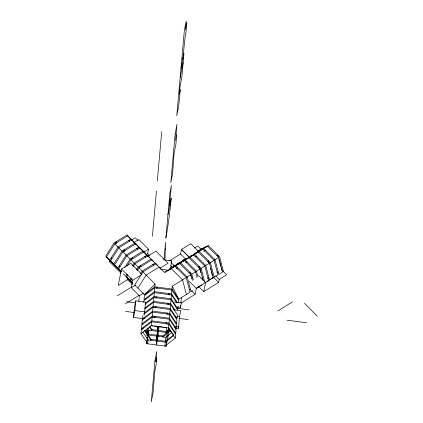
<?xml version="1.0" encoding="UTF-8"?>
<svg xmlns="http://www.w3.org/2000/svg" width="423" height="423" viewBox="0 0 423 423"><rect width="100%" height="100%" fill="white"/><g stroke="black" fill="none" stroke-linecap="round" stroke-linejoin="round"><path stroke-width="0.63" d="M148.806 328.063L148.113 335.846L146.887 335.688L147.579 327.904M157.768 326.471L156.346 344.957L157.911 337.126L159.085 326.202M142.667 318.593L133.525 317.403L134.387 307.674L135.751 300.864L145.549 302.144L144.682 311.873L143.936 315.584M133.525 317.403L134.884 310.593L135.751 300.864M138.829 301.43L139.336 295.73L131.289 287.719L132.78 280.253L142.054 274.506L130.786 263.291L121.512 269.039L118.229 285.467L127.503 279.719L127.883 277.821M142.778 331.912L148.119 339.944L147.775 343.836L141.007 333.662L141.356 329.771L151.735 321.84L168.883 324.076L175.645 334.249L175.302 338.141L164.917 346.072L165.7 337.316L171.928 332.557M142.154 329.871L141.441 328.798L141.79 324.906L152.169 316.975L169.316 319.212L176.079 329.385L175.735 333.276L174.879 333.927M142.435 324.774L141.874 323.933L142.223 320.042L152.603 312.111L169.75 314.347L176.513 324.515L176.169 328.412L175.127 329.205M143.022 320.142L142.308 319.069L142.599 315.828M143.783 302.53L143.957 300.584L154.337 292.647L171.484 294.889L176.825 302.916M143.069 328.465L143.154 327.492M143.936 318.736L144.021 317.763M145.671 299.273L145.755 298.3M152.402 236.272L156.425 191.085M157.33 180.949L161.723 131.632M168.803 327.545L167.936 337.274L166.144 346.231L146.548 343.677L146.897 339.738M147.014 338.479L147.135 337.115M148.436 336.375L148.986 330.215L166.133 332.452L169.702 329.723M141.007 333.662L151.392 325.731L152.169 316.975M141.874 323.933L152.259 316.002L153.036 307.241L170.183 309.483L176.946 319.651L176.603 323.542L175.746 324.198M143.783 313.411L153.126 306.268L153.903 297.512L171.051 299.754L177.813 309.922M145.168 303.286L153.993 296.539L154.77 287.783L171.918 290.019L178.68 300.193L178.453 302.789M154.86 286.81L172.002 289.046L178.77 299.22L190.08 292.208L186.257 277.546L174.99 266.331L164.79 272.655L155.939 263.846L142.958 271.894L134.657 284.975L144.476 294.746L154.86 286.81L155.109 283.992L138.934 267.891L151.915 259.838M144.946 330.183L151.032 339.341L150.948 340.314L144.502 330.617M150.112 326.916L151.899 329.612L151.815 330.585L149.308 326.815M154.998 317.34L155.088 316.367L153.575 317.525M155.865 307.611L155.955 306.638L154.443 307.796M156.732 297.882L156.822 296.909L155.31 298.067M157.599 288.153L157.689 287.18L156.177 288.338M158.022 326.117L156.346 344.957L158.213 326.53M163.918 259.949L165.567 242.347L164.981 260.039M169.745 205.715L170.088 201.824L169.491 204.811L171.389 185.374L169.898 192.84L165.874 238.027C168.322 224.862 169.983 211.585 171.236 198.25L167.952 214.678M182.789 59.262L185.121 36.817L186.03 32.211L186.897 22.482L185.401 29.985L186.183 21.15L184.396 30.112L176.766 115.728L178.559 106.77L179.204 101.383L180.246 89.708L179.347 94.186L180.039 86.403L181.842 77.346L183.984 53.287L181.002 68.225M170.517 330.199L162.955 335.973L162.871 336.946L170.432 331.172M170.728 269.229L171.479 260.801L164.727 259.918M166.054 323.706L166.144 322.733L167.217 324.351M166.921 313.977L167.011 313.004L168.084 314.617M167.788 304.248L167.878 303.275L168.951 304.888M168.655 294.519L168.74 293.546L169.819 295.159M166.017 333.747L166.567 327.587M166.144 346.231L166.318 344.264M166.435 342.953L166.731 339.674M166.847 338.358L167.138 335.079M167.371 332.457L167.603 329.829M175.302 338.141L168.539 327.968L168.883 324.076M175.735 333.276L168.973 323.103L169.75 314.347M176.603 323.542L169.84 313.374L170.617 304.618L153.47 302.376L144.803 309.007M174.974 310.07L170.702 303.645L171.484 294.889M177.269 302.482L171.569 293.916L172.256 286.228L190.895 274.67L179.627 263.455L170.596 267.891M174.963 327.703L175.053 326.73M175.831 317.974L175.92 317.001M176.698 308.245L176.788 307.272M177.565 298.516L177.655 297.543M178.131 306.358L177.903 308.949L171.135 298.781L153.993 296.539M175.862 328.026L178.474 328.37L179.516 316.695L180.706 310.72L173.525 309.784M177.242 306.992L180.505 307.415L180.674 305.506M180.901 302.953L181.414 297.216M121.031 273.274L109.441 261.742L109.816 259.875M180.161 77.615L183.148 62.683M145.983 254.651L147.622 253.636L148.515 249.152L138.86 239.54L133.954 242.585M145.301 303.381L145.549 302.144M146.548 343.677L148.113 335.846M165.509 249.501L165.657 248.756M171.119 262.588L171.479 260.801M169.385 260.906L180.515 254.006L181.409 249.522L189.456 257.533L198.821 251.696L190.773 243.685L181.499 249.438L189.546 257.443M180.505 307.415L181.404 302.937L174.218 302.001M178.474 328.37L178.77 326.879L175.508 326.45M181.324 302.921L195.135 294.355L196.33 288.38L205.604 282.627L198.45 275.51M198.895 286.694L203.812 291.59L205.604 282.627M203.812 291.59L218.649 282.39L219.246 279.402L226.665 274.802L221.747 269.911M116.246 243.622L116.933 242.532L116.129 241.734L106.459 256.967L107.268 257.766M110.371 261.165L114.395 265.173L109.71 260.145L118.012 247.064L130.993 239.016L136.053 244.388M120.603 271.349L110.514 260.943L118.815 247.867L131.796 239.815L143.297 251.595M119.223 269.974L113.734 264.148L122.036 251.072L135.016 243.019L139.733 248.021L138.929 247.217M115.31 265.776L114.506 264.978L124.177 249.739L124.981 250.543L124.293 251.632M121.163 271.809L117.758 268.15L126.059 255.074L139.04 247.027M121.115 271.698L118.562 268.954L126.863 255.873L139.844 247.825L148.79 256.861M124.547 267.796L130.083 259.077L143.064 251.029L147.78 256.031L146.977 255.228M127.043 265.914L132.225 257.75L133.028 258.553M127.27 277.985L130.49 281.189L125.805 276.161L127.175 274.004M132.373 265.813L134.107 263.085L147.088 255.037M132.674 283.362L126.609 276.965L127.979 274.807M133.176 266.617L134.911 263.883L147.891 255.836L156.838 264.872M132.774 283.331L129.829 280.169L131.215 277.985M136.402 269.816L138.131 267.087L151.111 259.04L153.655 261.705M131.405 281.797L130.601 280.999L132.018 278.789M137.205 270.614L140.272 265.76L141.076 266.564M140.42 273.824L142.154 271.095L155.135 263.043M137.877 288.179L146.178 275.098L159.159 267.05L160.862 268.88M144.476 294.746L155.109 283.992M154.77 287.783L144.391 295.719L144.042 299.611L154.427 291.674L171.569 293.916M145.078 304.259L153.903 297.512M144.888 308.029L153.56 301.403L170.702 303.645M144.211 313.988L153.036 307.241M142.308 319.069L152.692 311.132L169.84 313.374M141.441 328.798L151.825 320.867L168.973 323.103M169.787 328.75L166.218 331.479L151.899 329.612M166.826 335.55L167.862 334.757M173.515 334.974L165.351 341.208L151.032 339.341M130.993 239.016L126.969 235.008L113.988 243.061L105.687 256.137L111.175 261.969M131.527 240.201L135.344 237.832L138.104 240.576M135.82 243.822L122.839 251.87L130.083 259.077M109.441 261.742L111.09 260.721M143.868 251.833L130.887 259.881L138.131 267.087M143.609 252.198L148.515 249.152M147.749 256.238L155.934 251.167L168.058 263.233L159.878 268.309M194.326 248.058L197.694 245.969L201.718 249.972M117.277 295.883L131.791 286.884M131.289 287.719L135.651 285.017M175.233 265.015L173.113 266.326L180.558 262.884L191.82 274.099L193.316 279.83M183.445 259.923L182.387 260.579L189.827 257.131L201.094 268.346L204.753 282.368M184.507 259.267L185.565 258.606M197.885 250.971L207.45 246.207L218.712 257.422L222.54 272.084L218.828 274.384L215.006 259.722L203.738 248.507L198.012 251.162M173.414 266.337L174.339 265.76M183.614 260.013L182.688 260.584L188.901 257.707L200.169 268.922L203.162 280.396M201.232 249.089L202.162 248.513M170.765 268.145L175.92 265.755L184.264 260.584L195.532 271.799L196.97 277.303M177.75 263.455L185.195 260.008L193.538 254.831L204.806 266.046L208.629 280.708L205.451 282.68M189.885 256.38L194.464 254.26L202.813 249.084L214.075 260.298L217.903 274.955L211.833 278.35M203.738 248.507L208.375 245.636L219.643 256.846L223.466 271.508M176.851 268.182L177.776 267.606L176.624 268.14M186.125 262.434L187.051 261.858L185.893 262.392M195.394 256.682L196.325 256.105L195.167 256.645M204.669 250.934L205.599 250.358L203.865 251.162M125.324 303.894L139.278 295.238M139.336 295.73L143.698 293.028M189.039 272.819L189.964 272.248L191.117 276.674M198.308 267.072L199.238 266.495L200.888 272.824M207.582 261.324L208.507 260.748L209.332 263.91M216.856 255.571L217.782 255L218.606 258.162M191.82 274.099L200.169 268.922M201.094 268.346L209.443 263.169L198.176 251.96L194.22 253.789M214.191 277.255L210.368 262.598L218.712 257.422M191.556 278.339L192.65 277.662M189.451 289.787L190.376 289.21L189.224 289.75M208 278.286L208.925 277.715L207.767 278.249M217.269 272.539L218.199 271.963L217.041 272.502M212.039 278.403L212.965 277.826M192.597 290.643L191.011 291.632L187.188 276.97L175.92 265.755M196.706 288.1L199.355 286.456L197.636 287.254M201.871 284.896L197.99 286.942M207.836 280.925L213.266 277.832L209.443 263.169M196.124 288.592L199.503 286.498M277.774 310.968L292.61 301.773M200.936 249.078L208.375 245.636M197.657 251.468L202.813 249.084M194.58 253.477L199.101 251.384L210.368 262.598M190.101 256.423L193.538 254.831M176.825 264.031L184.264 260.584M169.269 268.986L174.99 266.331M164.986 271.55L171.283 268.631L182.551 279.846L186.374 294.508M210.342 279.185L213.266 277.832M206.91 281.501L208.629 280.708M160.655 269.229L168.745 270.281M287.037 320.195L306.633 322.749M126.451 301.684L135.593 302.873M178.025 308.415L189.123 309.863M153.126 306.268L170.273 308.51L177.036 318.678L177.38 314.786L170.617 304.618M134.884 310.593L144.682 311.873M176.899 316.351L179.516 316.695M125.583 311.413L134.07 312.518M179.119 318.397L188.256 319.592M152.259 316.002L169.406 318.239L176.169 328.412M150.72 325.52L152.677 325.773M153.977 325.943L162.437 327.048M163.738 327.217L166.001 327.513M151.392 325.731L168.539 327.968M147.463 330.664L148.685 330.823M148.642 334.107L162.955 335.973M148.552 335.079L165.7 337.316M148.119 339.944L165.266 342.181L173.938 335.555L172.145 332.864M304.438 303.312L317.313 316.129M194.464 254.26L205.731 265.47L209.554 280.132M215.672 275.844L219.246 279.402M213.731 277.499L218.649 282.39M180.515 254.006L185.882 259.347M185.195 260.008L196.457 271.222L197.895 276.732M171.178 262.683L174.752 266.247M189.176 281.258L196.33 288.38M170.58 265.67L172.367 267.452M191.561 290.791L195.135 294.355M147.622 253.636L149.462 255.466M130.881 239.212L131.685 240.01M134.297 242.67L127.772 235.812L114.792 243.86L122.036 251.072M147.749 256.058L139.844 247.825M129.655 241.142L128.851 240.343L129.692 241.242M137.702 249.152L136.899 248.354L137.739 249.253M145.75 257.163L144.946 256.364L145.787 257.263M153.798 265.173L152.994 264.375L153.835 265.274M111.884 258.786L111.08 257.988L111.921 258.887M119.931 266.797L119.127 265.993L119.968 266.897M121.512 269.039L132.78 280.253M106.49 256.941L109.71 260.145M110.514 260.943L113.734 264.148M114.538 264.946L117.758 268.15M118.562 268.954L121.322 271.698M123.505 273.871L125.805 276.161M126.609 276.965L129.829 280.169M130.633 280.967L132.473 282.797M127.059 279.275L132.336 284.526M155.939 263.846L157.642 265.676M147.891 255.836L149.594 257.665M126.969 235.008L131.653 240.037M169.639 329.094L171.426 331.785M145.813 329.861L147.579 332.515M145.375 330.3L147.495 333.488M147.141 337.364L147.849 338.437M172.256 286.228L178.77 299.22M218.94 259.426L219.431 261.324M219.764 262.588L220.753 266.384M221.081 267.648L221.578 269.546M210.49 268.335L210.987 270.234M211.315 271.503L212.304 275.294M200.005 249.655L200.338 250.929M202.041 277.25L202.538 279.148M190.895 274.67L192.391 280.407M154.961 360.512L151.275 401.85L153.068 392.888L154.85 371.034L156.045 365.06L156.737 357.276L155.844 361.755L156.748 351.555L154.961 360.512M175.196 133.393L170.802 182.704L172.589 173.747L174.075 153.38L175.868 144.423L176.729 134.694L175.54 140.669L176.983 124.431L175.196 133.393"/></g></svg>
